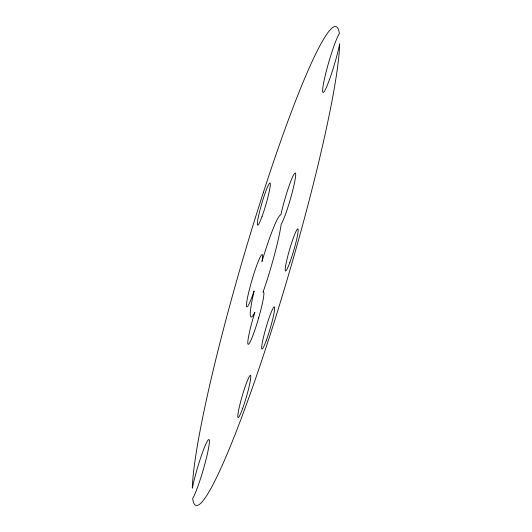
<?xml version="1.0" encoding="UTF-8"?>
<svg xmlns="http://www.w3.org/2000/svg" width="532" height="532" viewBox="0 0 532 532"><rect width="100%" height="100%" fill="white"/><g stroke="black" fill="none" stroke-linecap="round" stroke-linejoin="round"><path stroke-width="0.8" d="M263.426 192.298A249.402 24.133 -73.7 0 0 192.298 488.163A31.255 3.026 -73.7 0 1 206.004 443.768A31.255 3.026 -73.7 0 1 206.489 457.66A31.255 3.026 -73.7 0 1 192.657 498.418A249.402 24.133 -73.7 0 0 268.574 339.702A249.402 24.133 -73.7 0 0 339.702 43.837A31.255 3.026 -73.7 0 1 325.996 88.232A31.255 3.026 -73.7 0 1 325.511 74.34A31.255 3.026 -73.7 0 1 339.343 33.583A249.402 24.133 -73.7 0 0 263.426 192.298M266.406 340.194A21.945 2.121 -73.7 0 0 274.452 306.944A21.945 2.121 -73.7 0 0 263.633 336.596A21.945 2.121 -73.7 0 0 266.406 340.194M289.927 262.243A21.945 2.121 -73.7 0 0 297.98 228.986A21.945 2.121 -73.7 0 0 287.16 258.645A21.945 2.121 -73.7 0 0 289.927 262.243M242.545 408.722A21.945 2.121 -73.7 0 0 250.592 375.472A21.945 2.121 -73.7 0 0 239.772 405.125A21.945 2.121 -73.7 0 0 242.545 408.722M262.077 216.371A21.945 2.121 -73.7 0 0 270.13 183.114A21.945 2.121 -73.7 0 0 259.31 212.773A21.945 2.121 -73.7 0 0 262.077 216.371M258.645 317.97A27.265 2.64 -73.7 0 0 263.034 292.154A53.207 5.147 -73.7 0 0 281.189 224.185A27.265 2.64 -73.7 0 0 293.192 188.614A27.265 2.64 -73.7 0 0 292.766 176.577A27.265 2.64 -73.7 0 0 280.863 214.921A53.207 5.147 -73.7 0 0 261.963 261.498A27.265 2.64 -73.7 0 0 256.803 265.222A27.265 2.64 -73.7 0 0 246.589 303.453A27.265 2.64 -73.7 0 0 254.103 290.931A53.207 5.147 -73.7 0 0 254.848 312.324A27.265 2.64 -73.7 0 0 248.012 344.164A27.265 2.64 -73.7 0 0 258.645 317.97"/></g></svg>
